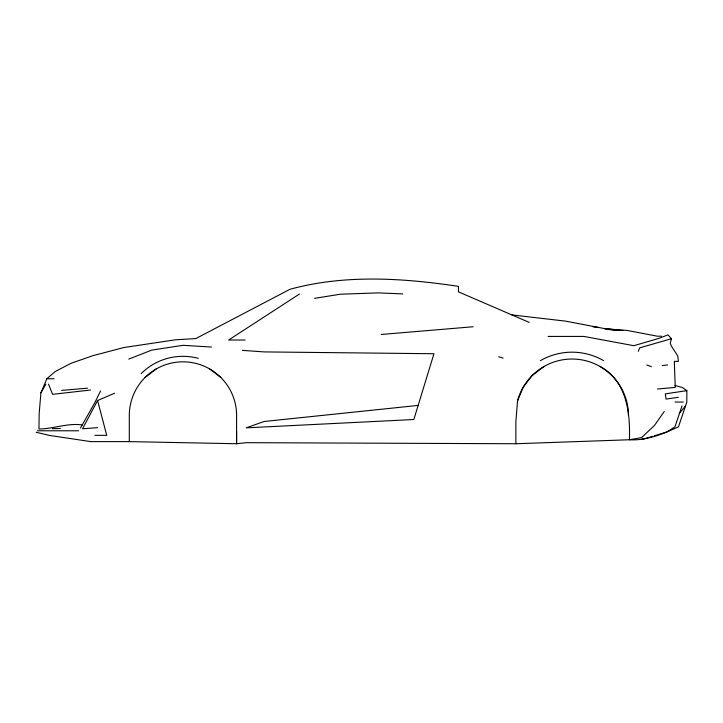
<?xml version="1.0" encoding="UTF-8"?>
<svg xmlns="http://www.w3.org/2000/svg" width="723" height="723" viewBox="0 0 723 723"><rect width="100%" height="100%" fill="white"/><g stroke="black" fill="none" stroke-linecap="round" stroke-linejoin="round"><path stroke-width="1.08" d="M129.3 441.617L129.3 415.481A53.656 53.656 0 0 1 182.946 361.825A53.656 53.656 0 0 1 236.602 415.481L236.584 443.741L129.3 441.617L90.773 441.617L49.155 435.382L36.15 432.246M236.602 431.36L236.584 443.741L246.353 442.675L515.861 443.741L629.417 439.756C646.678 440.831 663.099 433.881 678.472 426.805L686.85 402.051L686.841 390.637L682.15 387.411L674.92 385.486M543.823 366.624L532.137 375.58L523.172 387.266L517.541 400.867L515.861 421.726L515.861 443.741M529.191 322.386L458.454 291.857L458.454 286.353C402.874 278.03 344.744 274.243 289.959 289.29L195.843 338.563L175.201 339.837L123.705 347.564L93.113 355.617L71.017 363.298L55.165 371.577L46.832 378.771L40.922 392.815L39.159 413.692L38.943 429.019C53.574 428.884 67.546 422.81 82.404 424.943M548.097 336.421L583.859 336.421L633.809 345.693L658.906 338.382L667.98 334.866L671.432 338.726L670.248 343.389L671.504 346.263L677.74 355.879L678.427 361.373L674.306 361.373L675.264 387.411L657.505 389.028M681.997 405.946L674.939 426.805L666.868 432.056L654.27 435.806M638.292 351.333L639.647 347.871L671.432 338.726M100.578 390.944L94.957 402.404L80.443 428.106M114.65 393.213L97.578 400.524L82.549 428.775L97.686 427.655M40.922 392.815L45.92 384.112M664.247 411.523L654.523 425.386L641.599 437.587L629.417 439.756C630.32 412.481 626.769 381.256 600.226 366.624M679.277 413.457L685.531 405.946M145.007 377.542L156.123 369.01M299.412 294.053L228.631 340.018L245.142 340.018M652.173 436.43L641.681 439.557L643.615 438.5M641.681 439.557L643.642 438.617M128.73 359.096L151.803 350.095L182.946 345.314L211.414 347.04M314.577 298.346L340.388 294.207L378.21 292.887L402.747 293.899M686.841 390.637L665.314 393.89L666.046 399.069L678.301 397.343M90.511 390.031L52.58 394.333L48.504 384.112M662.187 365.549L667.573 364.988M418.147 405.413L264.076 421.491L246.2 427.853L413.836 419.521L433.954 353.737L264.076 351.911L242.35 350.366M381.22 334.469L473.185 326.751M61.609 390.393L87.501 388.197M52.399 428.676L60.37 428.486M596.412 327.465L598.617 327.465L593.113 326.868M661.473 336.195L657.343 336.195L626.425 330.294L613.357 330.294L565.639 321.139L511.857 314.903M46.832 378.771L54.117 378.771M675.065 402.051L683.316 402.051M37.415 430.781L78.68 430.781M94.903 435.336L106.733 435.336L97.578 400.524M623.163 330.294L604.491 328.594L619.891 330.294M498.671 356.692L503.109 358.138M646.796 365.025L651.414 366.678M209.778 369.01L220.886 377.542M141.121 373.646A59.159 59.159 0 0 1 198.256 358.337M517.541 400.867A56.403 56.403 0 0 1 628.432 415.472M540.379 360.66A63.281 63.281 0 0 1 603.669 360.66"/></g></svg>
